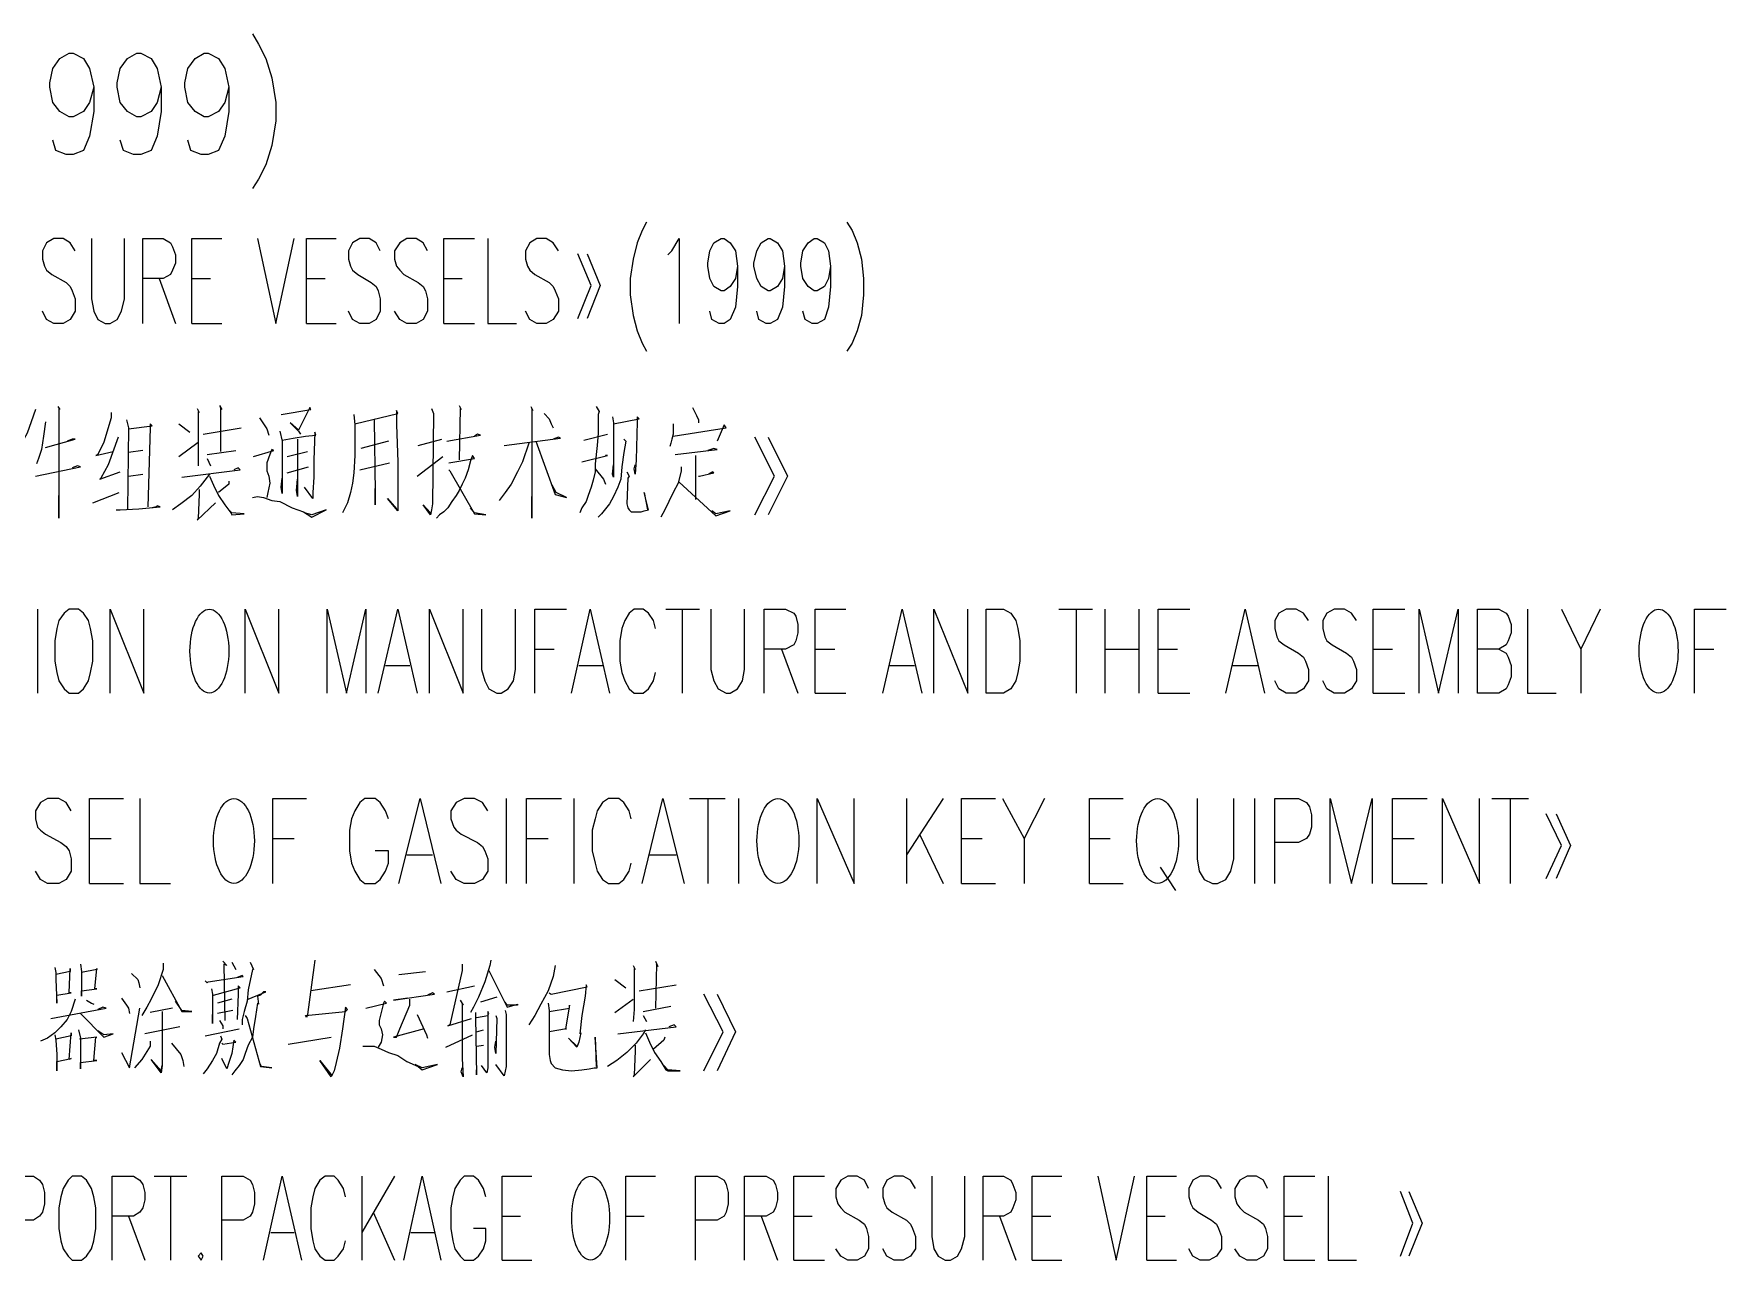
# Model space of a CAD drawing. Header units: millimetres. Extents: x 0 to 588, y 0 to 874.
# Drawn here: x 484.37 to 519.37, y 766.59 to 791.95 of the extents above; entities that cross this region are included whole.
import ezdxf

# ---------------------------------------------------------------- set-up
doc = ezdxf.new("R2010")
doc.units = ezdxf.units.MM
doc.layers.get('0').update_dxf_attribs({"lineweight": 18})

msp = doc.modelspace()

# ---------------------------------------------------------------- linework, layer by layer
at = {"color": 6, "lineweight": 0}
for points in [[(488.887, 791.951), (489.014, 791.739), (489.162, 791.443), (489.289, 791.04), (489.373, 790.533), (489.373, 790.151), (489.289, 789.644), (489.162, 789.241), (489.014, 788.945), (488.887, 788.755)], [(485.606, 790.85), (485.521, 790.533), (485.394, 790.342), (485.182, 790.236), (485.098, 790.236), (484.907, 790.342), (484.759, 790.533), (484.695, 790.85), (484.695, 790.935), (484.759, 791.231), (484.907, 791.443), (485.098, 791.548), (485.182, 791.548), (485.394, 791.443), (485.521, 791.231), (485.606, 790.85), (485.606, 790.342), (485.521, 789.834), (485.394, 789.537), (485.182, 789.453), (485.034, 789.453), (484.822, 789.537), (484.759, 789.749)], [(487.003, 790.85), (486.918, 790.533), (486.791, 790.342), (486.579, 790.236), (486.495, 790.236), (486.304, 790.342), (486.156, 790.533), (486.092, 790.85), (486.092, 790.935), (486.156, 791.231), (486.304, 791.443), (486.495, 791.548), (486.579, 791.548), (486.791, 791.443), (486.918, 791.231), (487.003, 790.85), (487.003, 790.342), (486.918, 789.834), (486.791, 789.537), (486.579, 789.453), (486.431, 789.453), (486.219, 789.537), (486.156, 789.749)], [(488.4, 790.85), (488.315, 790.533), (488.188, 790.342), (487.976, 790.236), (487.892, 790.236), (487.701, 790.342), (487.553, 790.533), (487.49, 790.85), (487.49, 790.935), (487.553, 791.231), (487.701, 791.443), (487.892, 791.548), (487.976, 791.548), (488.188, 791.443), (488.315, 791.231), (488.4, 790.85), (488.4, 790.342), (488.315, 789.834), (488.188, 789.537), (487.976, 789.453), (487.828, 789.453), (487.616, 789.537), (487.553, 789.749)], [(497.036, 788.056), (496.951, 787.887), (496.845, 787.632), (496.76, 787.294), (496.697, 786.892), (496.697, 786.553), (496.76, 786.13), (496.845, 785.812), (496.951, 785.558), (497.036, 785.389)], [(501.184, 788.056), (501.29, 787.887), (501.396, 787.632), (501.481, 787.294), (501.523, 786.892), (501.523, 786.553), (501.481, 786.13), (501.396, 785.812), (501.29, 785.558), (501.184, 785.389)], [(485.225, 787.463), (485.119, 787.632), (484.971, 787.717), (484.78, 787.717), (484.632, 787.632), (484.547, 787.463), (484.547, 787.294), (484.59, 787.146), (484.632, 787.061), (484.738, 786.976), (485.034, 786.807), (485.119, 786.723), (485.161, 786.638), (485.225, 786.469), (485.225, 786.215), (485.119, 786.045), (484.971, 785.961), (484.78, 785.961), (484.632, 786.045), (484.547, 786.215)], [(485.563, 787.717), (485.563, 786.469), (485.606, 786.215), (485.69, 786.045), (485.839, 785.961), (485.944, 785.961), (486.092, 786.045), (486.177, 786.215), (486.241, 786.469), (486.241, 787.717)], [(486.622, 785.961), (486.622, 787.717), (487.045, 787.717), (487.193, 787.632), (487.236, 787.548), (487.299, 787.379), (487.299, 787.21), (487.236, 787.061), (487.193, 786.976), (487.045, 786.892), (486.622, 786.892)], [(487.638, 785.961), (487.638, 787.717), (488.252, 787.717)], [(488.992, 787.717), (489.373, 785.961), (489.754, 787.717)], [(490.008, 785.961), (490.008, 787.717), (490.622, 787.717)], [(491.532, 787.463), (491.448, 787.632), (491.3, 787.717), (491.109, 787.717), (490.961, 787.632), (490.876, 787.463), (490.876, 787.294), (490.918, 787.146), (490.961, 787.061), (491.067, 786.976), (491.342, 786.807), (491.448, 786.723), (491.49, 786.638), (491.532, 786.469), (491.532, 786.215), (491.448, 786.045), (491.3, 785.961), (491.109, 785.961), (490.961, 786.045), (490.876, 786.215)], [(492.506, 787.463), (492.421, 787.632), (492.273, 787.717), (492.083, 787.717), (491.935, 787.632), (491.829, 787.463), (491.829, 787.294), (491.871, 787.146), (491.935, 787.061), (492.019, 786.976), (492.315, 786.807), (492.421, 786.723), (492.464, 786.638), (492.506, 786.469), (492.506, 786.215), (492.421, 786.045), (492.273, 785.961), (492.083, 785.961), (491.935, 786.045), (491.829, 786.215)], [(492.845, 785.961), (492.845, 787.717), (493.48, 787.717)], [(493.755, 787.717), (493.755, 785.961), (494.348, 785.961)], [(495.215, 787.463), (495.11, 787.632), (494.961, 787.717), (494.771, 787.717), (494.623, 787.632), (494.538, 787.463), (494.538, 787.294), (494.58, 787.146), (494.623, 787.061), (494.728, 786.976), (495.025, 786.807), (495.11, 786.723), (495.152, 786.638), (495.215, 786.469), (495.215, 786.215), (495.11, 786.045), (494.961, 785.961), (494.771, 785.961), (494.623, 786.045), (494.538, 786.215)], [(497.48, 787.379), (497.565, 787.463), (497.713, 787.717), (497.713, 785.961)], [(498.92, 787.146), (498.877, 786.892), (498.771, 786.723), (498.644, 786.638), (498.581, 786.638), (498.433, 786.723), (498.348, 786.892), (498.306, 787.146), (498.306, 787.21), (498.348, 787.463), (498.433, 787.632), (498.581, 787.717), (498.644, 787.717), (498.771, 787.632), (498.877, 787.463), (498.92, 787.146), (498.92, 786.723), (498.877, 786.299), (498.771, 786.045), (498.644, 785.961), (498.538, 785.961), (498.39, 786.045), (498.348, 786.215)], [(499.893, 787.146), (499.851, 786.892), (499.745, 786.723), (499.597, 786.638), (499.555, 786.638), (499.406, 786.723), (499.322, 786.892), (499.258, 787.146), (499.258, 787.21), (499.322, 787.463), (499.406, 787.632), (499.555, 787.717), (499.597, 787.717), (499.745, 787.632), (499.851, 787.463), (499.893, 787.146), (499.893, 786.723), (499.851, 786.299), (499.745, 786.045), (499.597, 785.961), (499.512, 785.961), (499.364, 786.045), (499.322, 786.215)], [(500.846, 787.146), (500.803, 786.892), (500.719, 786.723), (500.57, 786.638), (500.507, 786.638), (500.38, 786.723), (500.274, 786.892), (500.232, 787.146), (500.232, 787.21), (500.274, 787.463), (500.38, 787.632), (500.507, 787.717), (500.57, 787.717), (500.719, 787.632), (500.803, 787.463), (500.846, 787.146), (500.846, 786.723), (500.803, 786.299), (500.719, 786.045), (500.57, 785.961), (500.465, 785.961), (500.317, 786.045), (500.274, 786.215)], [(495.618, 786.066), (495.893, 786.744), (495.618, 787.4)], [(495.808, 787.4), (496.083, 786.744), (495.808, 786.066)], [(486.96, 786.892), (487.299, 785.961)], [(487.638, 786.892), (488.019, 786.892)], [(490.008, 786.892), (490.389, 786.892)], [(492.845, 786.892), (493.226, 786.892)], [(487.638, 785.961), (488.252, 785.961)], [(490.008, 785.961), (490.622, 785.961)], [(492.845, 785.961), (493.48, 785.961)], [(484.399, 784.183), (484.315, 783.928), (484.23, 783.696), (484.124, 783.505), (484.018, 783.336), (483.933, 783.209), (483.891, 783.145)], [(484.865, 784.246), (484.907, 784.183), (484.886, 784.225), (484.886, 781.939), (484.886, 782.405)], [(485.966, 784.119), (485.966, 784.013), (485.817, 783.505), (485.69, 783.251), (485.648, 783.23), (486.008, 783.315)], [(487.743, 784.204), (487.786, 784.119), (487.765, 784.14), (487.765, 783.019)], [(488.209, 784.267), (488.252, 784.183), (488.23, 784.225), (488.23, 783.315)], [(489.035, 784.013), (489.183, 783.78), (489.225, 783.654)], [(489.479, 784.077), (490.093, 784.183), (490.072, 784.225), (489.839, 783.759), (489.67, 783.908), (489.839, 783.738), (489.881, 783.675)], [(490.982, 784.077), (491.003, 783.865), (491.003, 783.23), (490.982, 782.87), (490.961, 782.658), (490.918, 782.468), (490.855, 782.256), (490.791, 782.129), (490.749, 782.044)], [(491.003, 783.886), (491.892, 784.098), (491.871, 784.161), (491.871, 783.865), (491.892, 783.103), (491.892, 782.087), (491.68, 782.341), (491.871, 782.129)], [(492.591, 784.204), (492.633, 784.098), (492.612, 782.235), (492.591, 782.108), (492.57, 782.002), (492.421, 782.214), (492.57, 782.044)], [(493.162, 784.267), (493.204, 784.183), (493.183, 784.204), (493.162, 783.145)], [(494.644, 784.246), (494.686, 784.161), (494.665, 784.204), (494.665, 781.939), (494.665, 782.383)], [(494.919, 784.098), (495.025, 783.992), (495.067, 783.886), (495.11, 783.801)], [(495.998, 784.246), (496.062, 784.14), (496.041, 784.077), (496.041, 783.696), (496.02, 783.441), (495.977, 783.06), (495.977, 782.891), (495.935, 782.722), (495.893, 782.574), (495.829, 782.405), (495.787, 782.278), (495.702, 782.151), (495.66, 782.044)], [(496.337, 784.034), (496.358, 783.908), (496.358, 782.786), (496.337, 782.849), (496.358, 783.04)], [(496.358, 783.886), (496.887, 783.992), (496.845, 784.034), (496.845, 783.928), (496.824, 783.145), (496.803, 782.849), (496.782, 782.955), (496.803, 783.04)], [(497.988, 784.225), (498.073, 784.056), (498.115, 783.971), (498.115, 783.908)], [(484.611, 783.928), (484.568, 783.632), (484.526, 783.357), (484.463, 783.167), (484.42, 783.06)], [(486.283, 783.971), (486.325, 783.801), (486.304, 782.108)], [(486.325, 783.78), (486.812, 783.844), (486.77, 783.886), (486.77, 783.801), (486.728, 782.171)], [(487.363, 783.886), (487.595, 783.717)], [(487.87, 783.675), (488.654, 783.801)], [(489.458, 783.738), (489.5, 783.527), (489.5, 782.447), (489.479, 782.574), (489.5, 782.764)], [(489.5, 783.548), (489.733, 783.59), (489.987, 783.632), (490.199, 783.654), (490.178, 783.717), (490.156, 783.145), (490.156, 782.786), (490.135, 782.468), (490.135, 782.341), (489.966, 782.574)], [(491.405, 783.971), (491.426, 782.468), (491.426, 782.214), (491.426, 782.552)], [(492.908, 783.527), (493.607, 783.654), (493.543, 783.675), (493.48, 783.632)], [(495.745, 783.548), (496.231, 783.675)], [(497.586, 783.886), (497.586, 783.675), (497.565, 783.569), (497.544, 783.484), (497.522, 783.42)], [(497.586, 783.632), (498.687, 783.801), (498.644, 783.865), (498.496, 783.527)], [(484.611, 783.399), (485.225, 783.569), (485.161, 783.569), (485.055, 783.527)], [(486.114, 783.611), (485.902, 783.04), (485.754, 782.764), (485.733, 782.743), (486.156, 782.891)], [(486.622, 783.336), (486.325, 783.294)], [(487.363, 783.209), (487.765, 783.505)], [(487.955, 783.251), (488.548, 783.336)], [(488.908, 783.209), (489.331, 783.336), (489.289, 783.357), (489.246, 783.251), (489.183, 783.082), (489.183, 782.912), (489.225, 782.807), (489.246, 782.658), (489.204, 782.468), (489.183, 782.362)], [(489.606, 783.209), (490.029, 783.315)], [(489.818, 783.569), (489.818, 782.383), (489.797, 782.51), (489.818, 782.743)], [(491.702, 783.527), (491.13, 783.378)], [(492.315, 783.441), (492.802, 783.569)], [(494.601, 783.484), (494.474, 783.103), (494.453, 783.06), (494.369, 782.891), (494.242, 782.638), (494.115, 782.468), (493.988, 782.298)], [(494.094, 783.441), (495.258, 783.59), (495.215, 783.611), (495.11, 783.569)], [(494.75, 783.527), (495.152, 782.426), (495.385, 782.362), (495.173, 782.468), (495.088, 782.616)], [(496.57, 783.569), (496.612, 783.527), (496.57, 783.294), (496.528, 782.997), (496.507, 782.743), (496.443, 782.574), (496.358, 782.383), (496.274, 782.235), (496.104, 782.023), (496.041, 781.96)], [(497.628, 783.251), (498.496, 783.357), (498.433, 783.378), (498.306, 783.336)], [(499.279, 782.002), (499.682, 782.807), (499.279, 783.611)], [(499.555, 783.611), (499.957, 782.807), (499.555, 782.002)], [(484.399, 782.807), (485.33, 782.997), (485.267, 783.019), (485.161, 782.976)], [(487.426, 782.786), (488.632, 782.934), (488.59, 782.976), (488.505, 782.934)], [(487.955, 783.167), (488.019, 783.019)], [(489.606, 782.87), (490.051, 782.997)], [(491.109, 782.934), (491.723, 783.082)], [(492.294, 782.807), (492.824, 783.209)], [(492.95, 783.082), (493.48, 783.167), (493.437, 783.23), (493.395, 783.124), (493.353, 782.934), (493.289, 782.764), (493.226, 782.638), (493.162, 782.51), (493.099, 782.405), (493.014, 782.278), (492.929, 782.151), (492.845, 782.066), (492.76, 782.002), (492.697, 781.939)], [(492.95, 782.934), (492.972, 782.912), (493.48, 782.023), (493.712, 782.002), (493.48, 782.044), (493.395, 782.151)], [(495.702, 783.103), (496.231, 783.23), (496.189, 783.23), (496.189, 783.209)], [(495.977, 782.955), (496.147, 782.743), (496.189, 782.638)], [(497.755, 782.997), (497.755, 782.912), (497.692, 782.658), (497.586, 782.468), (497.501, 782.278), (497.417, 782.108), (497.332, 781.96)], [(498.052, 783.23), (498.052, 782.32)], [(486.325, 782.807), (486.622, 782.849)], [(487.998, 782.849), (487.955, 782.786), (487.807, 782.595), (487.638, 782.405), (487.405, 782.235), (487.236, 782.108)], [(487.998, 782.807), (488.082, 782.616), (488.188, 782.405), (488.315, 782.214), (488.442, 782.044), (488.463, 782.002), (488.717, 782.023), (488.463, 782.044), (488.4, 782.108)], [(488.4, 782.701), (488.4, 782.638), (488.188, 782.468)], [(496.634, 782.891), (496.676, 782.807), (496.655, 782.764), (496.634, 782.235), (496.655, 782.151), (496.676, 782.108), (496.718, 782.066), (496.93, 782.066), (496.993, 782.087), (497.078, 782.108), (496.993, 782.468), (497.057, 782.108)], [(497.692, 782.658), (497.713, 782.68), (498.475, 781.981), (498.771, 782.087), (498.475, 782.023), (498.39, 782.087)], [(498.115, 782.807), (498.136, 782.807), (498.433, 782.87), (498.411, 782.891), (498.327, 782.849)], [(485.584, 782.256), (486.135, 782.468)], [(487.786, 782.531), (487.786, 782.426), (487.765, 781.939), (487.743, 781.897), (488.125, 782.256)], [(488.887, 782.362), (488.992, 782.383), (489.119, 782.362), (489.289, 782.298), (489.458, 782.278), (489.712, 782.151), (489.945, 782.066), (490.114, 781.96), (490.411, 782.108), (490.114, 782.002), (489.966, 782.044)], [(486.071, 782.108), (486.156, 782.108), (486.537, 782.129), (486.981, 782.171), (486.918, 782.193), (486.897, 782.171), (486.812, 782.151)], [(484.442, 780.055), (484.442, 778.319)], [(485.944, 778.319), (485.944, 780.055), (486.643, 778.319), (486.643, 780.055)], [(488.738, 778.319), (488.738, 780.055), (489.437, 778.319), (489.437, 780.055)], [(490.432, 778.319), (490.432, 780.055), (490.834, 778.319), (491.236, 780.055), (491.236, 778.319)], [(491.49, 778.319), (491.892, 780.055), (492.294, 778.319)], [(492.548, 778.319), (492.548, 780.055), (493.247, 778.319), (493.247, 780.055)], [(493.628, 780.055), (493.628, 778.806), (493.691, 778.573), (493.776, 778.404), (493.945, 778.319), (494.03, 778.319), (494.178, 778.404), (494.284, 778.573), (494.326, 778.806), (494.326, 780.055)], [(494.728, 778.319), (494.728, 780.055), (495.385, 780.055)], [(495.49, 778.319), (495.872, 780.055), (496.274, 778.319)], [(497.226, 779.653), (497.184, 779.822), (497.078, 779.971), (496.972, 780.055), (496.782, 780.055), (496.676, 779.971), (496.591, 779.822), (496.528, 779.653), (496.485, 779.399), (496.485, 778.976), (496.528, 778.743), (496.591, 778.573), (496.676, 778.404), (496.782, 778.319), (496.972, 778.319), (497.078, 778.404), (497.184, 778.573), (497.226, 778.743)], [(497.438, 780.055), (498.136, 780.055)], [(497.776, 780.055), (497.776, 778.319)], [(498.369, 780.055), (498.369, 778.806), (498.433, 778.573), (498.517, 778.404), (498.687, 778.319), (498.771, 778.319), (498.92, 778.404), (499.025, 778.573), (499.068, 778.806), (499.068, 780.055)], [(499.47, 778.319), (499.47, 780.055), (499.914, 780.055), (500.084, 779.971), (500.126, 779.907), (500.168, 779.737), (500.168, 779.568), (500.126, 779.399), (500.084, 779.314), (499.914, 779.23), (499.47, 779.23)], [(500.528, 778.319), (500.528, 780.055), (501.163, 780.055)], [(501.925, 778.319), (502.327, 780.055), (502.729, 778.319)], [(502.983, 778.319), (502.983, 780.055), (503.682, 778.319), (503.682, 780.055)], [(505.566, 780.055), (506.264, 780.055)], [(505.926, 780.055), (505.926, 778.319)], [(506.518, 780.055), (506.518, 778.319)], [(507.217, 780.055), (507.217, 778.319)], [(507.619, 778.319), (507.619, 780.055), (508.275, 780.055)], [(509.016, 778.319), (509.418, 780.055), (509.82, 778.319)], [(510.731, 779.822), (510.625, 779.971), (510.476, 780.055), (510.265, 780.055), (510.117, 779.971), (510.032, 779.822), (510.032, 779.653), (510.074, 779.483), (510.117, 779.399), (510.223, 779.314), (510.519, 779.145), (510.625, 779.06), (510.667, 778.976), (510.731, 778.806), (510.731, 778.573), (510.625, 778.404), (510.476, 778.319), (510.265, 778.319), (510.117, 778.404), (510.032, 778.573)], [(511.725, 779.822), (511.62, 779.971), (511.471, 780.055), (511.26, 780.055), (511.111, 779.971), (511.027, 779.822), (511.027, 779.653), (511.069, 779.483), (511.111, 779.399), (511.217, 779.314), (511.514, 779.145), (511.62, 779.06), (511.662, 778.976), (511.725, 778.806), (511.725, 778.573), (511.62, 778.404), (511.471, 778.319), (511.26, 778.319), (511.111, 778.404), (511.027, 778.573)], [(512.064, 778.319), (512.064, 780.055), (512.72, 780.055)], [(513.016, 778.319), (513.016, 780.055), (513.419, 778.319), (513.821, 780.055), (513.821, 778.319)], [(514.223, 778.319), (514.223, 780.055), (514.668, 780.055), (514.816, 779.971), (514.858, 779.907), (514.922, 779.737), (514.922, 779.568), (514.858, 779.399), (514.816, 779.314), (514.668, 779.23), (514.223, 779.23)], [(515.26, 780.055), (515.26, 778.319), (515.853, 778.319)], [(515.959, 780.055), (516.361, 779.23), (516.361, 778.319)], [(516.763, 780.055), (516.361, 779.23)], [(518.71, 778.319), (518.71, 780.055), (519.366, 780.055)], [(494.728, 779.23), (495.131, 779.23)], [(499.83, 779.23), (500.168, 778.319)], [(500.528, 779.23), (500.93, 779.23)], [(506.518, 779.23), (507.217, 779.23)], [(507.619, 779.23), (508.021, 779.23)], [(512.064, 779.23), (512.466, 779.23)], [(514.668, 779.23), (514.816, 779.145), (514.858, 779.06), (514.922, 778.891), (514.922, 778.658), (514.858, 778.488), (514.816, 778.404), (514.668, 778.319), (514.223, 778.319)], [(518.71, 779.23), (519.112, 779.23)], [(491.638, 778.891), (492.146, 778.891)], [(495.639, 778.891), (496.125, 778.891)], [(502.073, 778.891), (502.581, 778.891)], [(509.164, 778.891), (509.672, 778.891)], [(500.528, 778.319), (501.163, 778.319)], [(507.619, 778.319), (508.275, 778.319)], [(512.064, 778.319), (512.72, 778.319)], [(485.14, 775.885), (485.034, 776.055), (484.886, 776.139), (484.653, 776.139), (484.505, 776.055), (484.399, 775.885), (484.399, 775.716), (484.442, 775.547), (484.505, 775.483), (484.611, 775.399), (484.928, 775.229), (485.034, 775.144), (485.098, 775.059), (485.14, 774.89), (485.14, 774.636), (485.034, 774.467), (484.886, 774.383), (484.653, 774.383), (484.505, 774.467), (484.399, 774.636)], [(485.521, 774.383), (485.521, 776.139), (486.219, 776.139)], [(486.558, 776.139), (486.558, 774.383), (487.193, 774.383)], [(489.31, 774.383), (489.31, 776.139), (490.008, 776.139)], [(491.702, 775.716), (491.638, 775.885), (491.532, 776.055), (491.426, 776.139), (491.215, 776.139), (491.109, 776.055), (491.003, 775.885), (490.94, 775.716), (490.897, 775.483), (490.897, 775.059), (490.94, 774.805), (491.003, 774.636), (491.109, 774.467), (491.215, 774.383), (491.426, 774.383), (491.532, 774.467), (491.638, 774.636), (491.702, 774.805), (491.702, 775.059), (491.426, 775.059)], [(491.913, 774.383), (492.358, 776.139), (492.781, 774.383)], [(493.755, 775.885), (493.649, 776.055), (493.48, 776.139), (493.268, 776.139), (493.099, 776.055), (492.993, 775.885), (492.993, 775.716), (493.056, 775.547), (493.099, 775.483), (493.204, 775.399), (493.543, 775.229), (493.649, 775.144), (493.691, 775.059), (493.755, 774.89), (493.755, 774.636), (493.649, 774.467), (493.48, 774.383), (493.268, 774.383), (493.099, 774.467), (492.993, 774.636)], [(494.136, 776.139), (494.136, 774.383)], [(494.559, 774.383), (494.559, 776.139), (495.279, 776.139)], [(495.533, 776.139), (495.533, 774.383)], [(496.718, 775.716), (496.676, 775.885), (496.57, 776.055), (496.464, 776.139), (496.252, 776.139), (496.125, 776.055), (496.02, 775.885), (495.977, 775.716), (495.914, 775.483), (495.914, 775.059), (495.977, 774.805), (496.02, 774.636), (496.125, 774.467), (496.252, 774.383), (496.464, 774.383), (496.57, 774.467), (496.676, 774.636), (496.718, 774.805)], [(496.951, 774.383), (497.374, 776.139), (497.819, 774.383)], [(497.925, 776.139), (498.666, 776.139)], [(498.306, 776.139), (498.306, 774.383)], [(498.941, 776.139), (498.941, 774.383)], [(500.57, 774.383), (500.57, 776.139), (501.332, 774.383), (501.332, 776.139)], [(502.412, 776.139), (502.412, 774.383)], [(503.174, 776.139), (502.412, 774.975)], [(503.555, 774.383), (503.555, 776.139), (504.253, 776.139)], [(504.402, 776.139), (504.846, 775.313), (504.846, 774.383)], [(505.269, 776.139), (504.846, 775.313)], [(506.201, 774.383), (506.201, 776.139), (506.899, 776.139)], [(508.423, 776.139), (508.423, 774.89), (508.466, 774.636), (508.572, 774.467), (508.741, 774.383), (508.847, 774.383), (509.016, 774.467), (509.122, 774.636), (509.185, 774.89), (509.185, 776.139)], [(509.609, 776.139), (509.609, 774.383)], [(510.032, 774.383), (510.032, 776.139), (510.519, 776.139), (510.688, 776.055), (510.752, 775.97), (510.794, 775.801), (510.794, 775.547), (510.752, 775.399), (510.688, 775.313), (510.519, 775.229), (510.032, 775.229)], [(511.175, 774.383), (511.175, 776.139), (511.62, 774.383), (512.043, 776.139), (512.043, 774.383)], [(512.466, 774.383), (512.466, 776.139), (513.186, 776.139)], [(513.503, 774.383), (513.503, 776.139), (514.265, 774.383), (514.265, 776.139)], [(514.519, 776.139), (515.281, 776.139)], [(514.9, 776.139), (514.9, 774.383)], [(515.641, 774.488), (515.959, 775.165), (515.641, 775.822)], [(515.853, 775.822), (516.149, 775.165), (515.853, 774.488)], [(485.521, 775.313), (485.966, 775.313)], [(489.31, 775.313), (489.754, 775.313)], [(494.559, 775.313), (495.004, 775.313)], [(502.687, 775.399), (503.174, 774.383)], [(503.555, 775.313), (503.978, 775.313)], [(506.201, 775.313), (506.624, 775.313)], [(512.466, 775.313), (512.911, 775.313)], [(492.083, 774.975), (492.612, 774.975)], [(497.099, 774.975), (497.649, 774.975)], [(507.661, 774.721), (507.979, 774.234)], [(485.521, 774.383), (486.219, 774.383)], [(503.555, 774.383), (504.253, 774.383)], [(506.201, 774.383), (506.899, 774.383)], [(512.466, 774.383), (513.186, 774.383)], [(490.178, 772.795), (490.156, 772.647), (490.029, 771.673), (490.008, 771.609), (489.987, 771.652), (490.813, 771.737), (490.855, 771.779), (490.813, 771.821), (490.749, 771.377), (490.686, 770.975), (490.622, 770.678), (490.58, 770.509), (490.516, 770.382), (490.284, 770.72), (490.538, 770.403)], [(493.818, 772.795), (493.797, 772.689), (493.691, 772.351), (493.564, 772.033), (493.459, 771.821), (493.395, 771.715)], [(484.801, 772.647), (484.822, 772.541), (484.822, 772.393), (484.844, 771.906), (484.844, 772.075), (485.14, 772.118), (485.098, 772.118), (485.119, 772.626), (485.119, 772.562), (484.822, 772.498)], [(485.33, 772.71), (485.352, 772.562), (485.352, 772.054), (485.352, 772.16), (485.669, 772.202), (485.627, 772.202), (485.669, 772.626), (485.669, 772.604), (485.352, 772.541)], [(486.389, 772.519), (486.516, 772.393), (486.537, 772.329), (486.558, 772.223)], [(487.045, 772.731), (487.045, 772.604), (486.939, 772.287), (486.791, 771.99), (486.706, 771.821), (486.601, 771.652)], [(487.024, 772.477), (487.426, 771.737), (487.638, 771.737), (487.426, 771.758), (487.299, 771.948)], [(487.913, 772.372), (487.955, 772.329), (487.976, 772.351), (488.696, 772.456), (488.675, 772.477), (488.569, 772.435)], [(488.273, 772.773), (488.357, 772.689), (488.294, 772.71), (488.315, 771.546)], [(488.463, 772.753), (488.548, 772.604)], [(488.844, 772.753), (488.908, 772.604), (488.887, 772.604), (488.802, 772.181), (488.781, 771.948), (488.717, 771.737), (488.675, 771.567), (488.675, 771.461)], [(491.405, 772.604), (491.553, 772.414), (491.596, 772.266)], [(491.913, 772.498), (492.464, 772.562)], [(493.226, 772.71), (493.226, 772.583), (492.972, 771.461), (492.929, 771.44), (493.416, 771.588)], [(493.776, 772.583), (494.157, 771.821), (494.369, 771.884), (494.369, 771.864), (494.157, 771.864), (494.115, 771.927)], [(495.152, 772.689), (495.11, 772.456), (495.004, 772.16), (494.856, 771.884), (494.728, 771.652), (494.601, 771.461)], [(496.76, 772.689), (496.803, 772.604), (496.782, 772.626), (496.782, 771.779), (496.76, 771.525)], [(497.226, 772.773), (497.269, 772.668), (497.247, 772.71), (497.226, 771.8)], [(488.04, 772.202), (488.061, 772.096), (488.061, 771.483), (488.061, 771.673)], [(488.082, 772.075), (488.632, 772.223), (488.59, 772.266), (488.59, 772.096), (488.569, 771.567)], [(488.802, 771.99), (489.162, 772.138), (489.119, 772.138), (489.056, 772.075), (488.992, 772.054), (489.014, 771.884), (488.992, 771.906), (488.95, 771.63), (488.908, 771.377), (488.887, 771.207), (488.802, 771.038), (488.738, 770.869), (488.696, 770.741), (488.611, 770.615), (488.527, 770.509), (488.463, 770.424)], [(490.918, 772.287), (490.093, 772.16)], [(492.104, 772.012), (491.808, 771.969), (492.654, 772.096), (492.612, 772.118), (492.506, 772.075)], [(492.908, 772.138), (493.48, 772.266)], [(495.025, 772.118), (495.067, 772.096), (495.808, 772.244), (495.787, 772.287), (495.766, 772.054), (495.702, 771.652), (495.66, 771.271), (495.681, 771.292), (495.639, 771.101), (495.596, 770.995), (495.427, 771.186), (495.596, 771.017)], [(496.38, 772.393), (496.612, 772.223)], [(496.887, 772.16), (497.649, 772.287)], [(498.221, 770.509), (498.623, 771.313), (498.221, 772.096)], [(498.496, 772.096), (498.877, 771.313), (498.496, 770.509)], [(485.225, 771.99), (485.14, 771.737), (485.055, 771.567), (484.928, 771.419), (484.801, 771.292), (484.653, 771.186), (484.505, 771.123)], [(484.717, 771.588), (485.86, 771.8), (485.796, 771.821), (485.69, 771.779)], [(485.457, 771.969), (485.563, 771.906), (485.606, 771.884)], [(486.177, 772.012), (486.283, 771.864), (486.325, 771.8), (486.346, 771.694)], [(486.177, 770.89), (486.346, 770.572), (486.558, 771.8)], [(487.236, 771.8), (486.77, 771.715)], [(487.024, 771.737), (487.024, 770.615), (487.003, 770.466), (486.791, 770.741), (487.003, 770.509), (487.024, 770.615)], [(488.463, 771.99), (488.167, 771.906)], [(488.484, 771.758), (488.167, 771.694)], [(491.236, 771.8), (491.659, 771.906), (491.617, 771.948), (491.596, 771.906), (491.511, 771.546), (491.511, 771.461), (491.553, 771.377), (491.575, 771.249), (491.553, 771.101), (491.49, 770.995)], [(492.442, 771.377), (491.808, 771.207), (491.871, 771.207), (491.935, 771.377), (492.146, 771.864), (492.146, 771.99)], [(493.183, 771.969), (493.247, 771.864), (493.226, 771.884), (493.226, 770.763), (493.247, 770.382), (493.204, 770.487), (493.226, 770.572)], [(493.522, 771.609), (493.755, 771.652), (493.776, 771.694), (493.755, 771.737), (493.755, 770.572), (493.734, 770.466), (493.628, 770.615)], [(493.945, 772.033), (493.607, 771.927)], [(494.115, 771.758), (494.136, 771.673), (494.136, 770.594), (494.094, 770.403), (493.924, 770.636)], [(495.004, 771.906), (495.025, 771.758), (495.025, 770.848), (495.046, 770.72), (495.067, 770.657), (495.152, 770.572), (495.3, 770.53), (495.49, 770.509), (495.702, 770.53), (495.85, 770.551), (495.956, 770.572), (496.02, 770.572), (495.977, 771.207), (495.998, 770.594)], [(495.025, 771.737), (495.448, 771.8), (495.448, 771.864), (495.363, 771.377), (495.385, 771.377), (495.025, 771.313)], [(496.38, 771.715), (496.76, 771.99)], [(496.972, 771.737), (497.544, 771.842)], [(485.33, 771.694), (485.817, 771.207), (486.008, 771.271), (485.817, 771.249), (485.69, 771.335)], [(487.384, 771.419), (486.664, 771.271)], [(488.209, 771.546), (488.273, 771.44), (488.273, 771.377)], [(488.738, 771.652), (488.781, 771.588), (489.056, 770.594), (489.289, 770.572), (489.077, 770.594), (489.035, 770.678)], [(492.294, 771.673), (492.485, 771.249), (492.506, 771.186)], [(493.501, 771.715), (493.501, 771.609), (493.522, 770.424), (493.522, 770.53)], [(493.924, 771.652), (493.945, 771.588), (493.924, 770.869), (493.903, 770.995), (493.924, 771.123)], [(496.443, 771.271), (497.649, 771.419), (497.607, 771.461), (497.501, 771.419)], [(496.972, 771.652), (497.036, 771.525)], [(484.801, 771.249), (484.822, 771.144), (484.844, 770.848), (484.844, 770.509), (484.844, 770.699), (485.14, 770.763), (485.098, 770.741), (485.14, 771.292), (485.14, 771.229), (484.822, 771.165)], [(485.288, 771.355), (485.33, 771.186), (485.33, 770.551), (485.33, 770.678), (485.669, 770.72), (485.606, 770.72), (485.648, 771.207), (485.669, 771.207), (485.309, 771.165)], [(486.77, 771.123), (486.77, 771.017), (486.601, 770.741), (486.452, 770.572)], [(487.214, 771.08), (487.405, 770.848), (487.447, 770.72), (487.468, 770.594)], [(488.23, 771.229), (488.252, 771.165), (488.209, 771.08), (488.146, 770.869), (488.061, 770.72), (487.955, 770.551), (487.87, 770.446)], [(487.913, 771.229), (488.611, 771.377)], [(488.252, 771.08), (488.273, 771.059), (488.548, 771.101), (488.505, 771.144), (488.463, 770.869), (488.4, 770.678), (488.357, 770.551), (488.252, 770.763)], [(489.627, 771.059), (490.516, 771.207)], [(492.887, 770.995), (493.437, 771.249)], [(493.522, 771.313), (493.67, 771.355)], [(493.522, 771.017), (493.67, 771.038)], [(497.014, 771.355), (496.972, 771.271), (496.824, 771.08), (496.634, 770.89), (496.422, 770.72), (496.231, 770.594)], [(496.803, 771.038), (496.803, 770.911), (496.782, 770.424), (496.76, 770.382), (497.12, 770.741)], [(497.014, 771.292), (497.099, 771.101), (497.205, 770.89), (497.332, 770.699), (497.438, 770.53), (497.48, 770.509), (497.734, 770.509), (497.48, 770.53), (497.396, 770.615)], [(497.417, 771.207), (497.396, 771.144), (497.184, 770.953)], [(491.173, 771.017), (491.405, 771.017), (491.553, 770.953), (491.702, 770.89), (491.892, 770.826), (492.083, 770.699), (492.315, 770.594), (492.4, 770.53), (492.718, 770.636), (492.4, 770.572), (492.252, 770.636)], [(483.912, 766.593), (483.912, 768.329), (484.357, 768.329), (484.484, 768.244), (484.547, 768.159), (484.59, 767.99), (484.59, 767.757), (484.547, 767.588), (484.484, 767.503), (484.357, 767.419), (483.912, 767.419)], [(485.987, 766.593), (485.987, 768.329), (486.431, 768.329), (486.558, 768.244), (486.622, 768.159), (486.664, 767.99), (486.664, 767.842), (486.622, 767.673), (486.558, 767.588), (486.431, 767.503), (485.987, 767.503)], [(486.854, 768.329), (487.532, 768.329)], [(487.193, 768.329), (487.193, 766.593)], [(488.252, 766.593), (488.252, 768.329), (488.696, 768.329), (488.844, 768.244), (488.887, 768.159), (488.929, 767.99), (488.929, 767.757), (488.887, 767.588), (488.844, 767.503), (488.696, 767.419), (488.252, 767.419)], [(489.119, 766.593), (489.5, 768.329), (489.902, 766.593)], [(490.813, 767.905), (490.77, 768.074), (490.664, 768.244), (490.58, 768.329), (490.389, 768.329), (490.284, 768.244), (490.178, 768.074), (490.135, 767.905), (490.093, 767.673), (490.093, 767.249), (490.135, 766.995), (490.178, 766.826), (490.284, 766.677), (490.389, 766.593), (490.58, 766.593), (490.664, 766.677), (490.77, 766.826), (490.813, 766.995)], [(491.151, 768.329), (491.151, 766.593)], [(491.829, 768.329), (491.151, 767.165)], [(492.019, 766.593), (492.4, 768.329), (492.781, 766.593)], [(493.712, 767.905), (493.67, 768.074), (493.564, 768.244), (493.459, 768.329), (493.268, 768.329), (493.183, 768.244), (493.077, 768.074), (493.035, 767.905), (492.993, 767.673), (492.993, 767.249), (493.035, 766.995), (493.077, 766.826), (493.183, 766.677), (493.268, 766.593), (493.459, 766.593), (493.564, 766.677), (493.67, 766.826), (493.712, 766.995), (493.712, 767.249), (493.459, 767.249)], [(494.051, 766.593), (494.051, 768.329), (494.665, 768.329)], [(496.612, 766.593), (496.612, 768.329), (497.226, 768.329)], [(498.052, 766.593), (498.052, 768.329), (498.496, 768.329), (498.644, 768.244), (498.687, 768.159), (498.729, 767.99), (498.729, 767.757), (498.687, 767.588), (498.644, 767.503), (498.496, 767.419), (498.052, 767.419)], [(499.068, 766.593), (499.068, 768.329), (499.512, 768.329), (499.66, 768.244), (499.703, 768.159), (499.745, 767.99), (499.745, 767.842), (499.703, 767.673), (499.66, 767.588), (499.512, 767.503), (499.068, 767.503)], [(500.084, 766.593), (500.084, 768.329), (500.719, 768.329)], [(501.629, 768.074), (501.544, 768.244), (501.396, 768.329), (501.205, 768.329), (501.057, 768.244), (500.952, 768.074), (500.952, 767.905), (500.994, 767.757), (501.057, 767.673), (501.142, 767.588), (501.438, 767.419), (501.544, 767.334), (501.587, 767.249), (501.629, 767.08), (501.629, 766.826), (501.544, 766.677), (501.396, 766.593), (501.205, 766.593), (501.057, 766.677), (500.952, 766.826)], [(502.603, 768.074), (502.497, 768.244), (502.349, 768.329), (502.158, 768.329), (502.01, 768.244), (501.925, 768.074), (501.925, 767.905), (501.967, 767.757), (502.01, 767.673), (502.116, 767.588), (502.412, 767.419), (502.497, 767.334), (502.539, 767.249), (502.603, 767.08), (502.603, 766.826), (502.497, 766.677), (502.349, 766.593), (502.158, 766.593), (502.01, 766.677), (501.925, 766.826)], [(502.941, 768.329), (502.941, 767.08), (502.983, 766.826), (503.068, 766.677), (503.216, 766.593), (503.322, 766.593), (503.47, 766.677), (503.555, 766.826), (503.618, 767.08), (503.618, 768.329)], [(504, 766.593), (504, 768.329), (504.423, 768.329), (504.571, 768.244), (504.613, 768.159), (504.677, 767.99), (504.677, 767.842), (504.613, 767.673), (504.571, 767.588), (504.423, 767.503), (504, 767.503)], [(505.015, 766.593), (505.015, 768.329), (505.629, 768.329)], [(506.37, 768.329), (506.751, 766.593), (507.132, 768.329)], [(507.386, 766.593), (507.386, 768.329), (508, 768.329)], [(508.931, 768.074), (508.825, 768.244), (508.677, 768.329), (508.487, 768.329), (508.339, 768.244), (508.254, 768.074), (508.254, 767.905), (508.296, 767.757), (508.339, 767.673), (508.445, 767.588), (508.72, 767.419), (508.825, 767.334), (508.868, 767.249), (508.931, 767.08), (508.931, 766.826), (508.825, 766.677), (508.677, 766.593), (508.487, 766.593), (508.339, 766.677), (508.254, 766.826)], [(509.884, 768.074), (509.799, 768.244), (509.651, 768.329), (509.461, 768.329), (509.312, 768.244), (509.207, 768.074), (509.207, 767.905), (509.249, 767.757), (509.312, 767.673), (509.397, 767.588), (509.693, 767.419), (509.799, 767.334), (509.841, 767.249), (509.884, 767.08), (509.884, 766.826), (509.799, 766.677), (509.651, 766.593), (509.461, 766.593), (509.312, 766.677), (509.207, 766.826)], [(510.223, 766.593), (510.223, 768.329), (510.858, 768.329)], [(511.133, 768.329), (511.133, 766.593), (511.725, 766.593)], [(512.635, 766.677), (512.889, 767.355), (512.635, 768.011)], [(512.805, 768.011), (513.08, 767.355), (512.805, 766.677)], [(491.384, 767.588), (491.829, 766.593)], [(486.325, 767.503), (486.664, 766.593)], [(494.051, 767.503), (494.432, 767.503)], [(496.612, 767.503), (496.993, 767.503)], [(499.406, 767.503), (499.745, 766.593)], [(500.084, 767.503), (500.465, 767.503)], [(504.338, 767.503), (504.677, 766.593)], [(505.015, 767.503), (505.397, 767.503)], [(507.386, 767.503), (507.767, 767.503)], [(510.223, 767.503), (510.603, 767.503)], [(489.267, 767.165), (489.754, 767.165)], [(492.167, 767.165), (492.654, 767.165)], [(494.051, 766.593), (494.665, 766.593)], [(500.084, 766.593), (500.719, 766.593)], [(505.015, 766.593), (505.629, 766.593)], [(507.386, 766.593), (508, 766.593)], [(510.223, 766.593), (510.858, 766.593)]]:
    msp.add_lwpolyline(points, dxfattribs=at)
for points in [[(485.098, 780.055), (484.992, 779.971), (484.886, 779.822), (484.844, 779.653), (484.801, 779.399), (484.801, 778.976), (484.844, 778.743), (484.886, 778.573), (484.992, 778.404), (485.098, 778.319), (485.288, 778.319), (485.394, 778.404), (485.5, 778.573), (485.542, 778.743), (485.584, 778.976), (485.584, 779.399), (485.542, 779.653), (485.5, 779.822), (485.394, 779.971), (485.288, 780.055)], [(504.063, 778.319), (504.063, 780.055), (504.423, 780.055), (504.571, 779.971), (504.677, 779.822), (504.719, 779.653), (504.762, 779.399), (504.762, 778.976), (504.719, 778.743), (504.677, 778.573), (504.571, 778.404), (504.423, 778.319)], [(485.161, 768.329), (485.077, 768.244), (484.971, 768.074), (484.928, 767.905), (484.886, 767.673), (484.886, 767.249), (484.928, 766.995), (484.971, 766.826), (485.077, 766.677), (485.161, 766.593), (485.352, 766.593), (485.457, 766.677), (485.563, 766.826), (485.606, 766.995), (485.648, 767.249), (485.648, 767.673), (485.606, 767.905), (485.563, 768.074), (485.457, 768.244), (485.352, 768.329)], [(487.828, 766.741), (487.765, 766.677), (487.828, 766.593), (487.87, 766.677)]]:
    msp.add_lwpolyline(points, close=True, dxfattribs=at)
for centre, major_axis, ratio in [((487.998, 779.187), (0, 0.868), 0.463415), ((517.97, 779.187), (0, 0.868), 0.463415), ((488.505, 775.261), (0, 0.878), 0.481928), ((499.756, 775.261), (0, 0.878), 0.493976), ((507.608, 775.261), (0, 0.878), 0.493976), ((495.882, 767.461), (0, 0.868), 0.451128)]:
    msp.add_ellipse(centre, major_axis=major_axis, ratio=ratio, dxfattribs=at)

doc.saveas('drawing.dxf')
